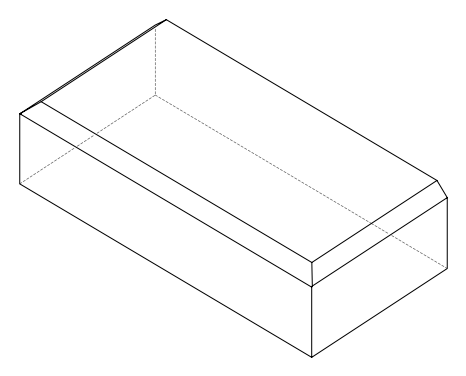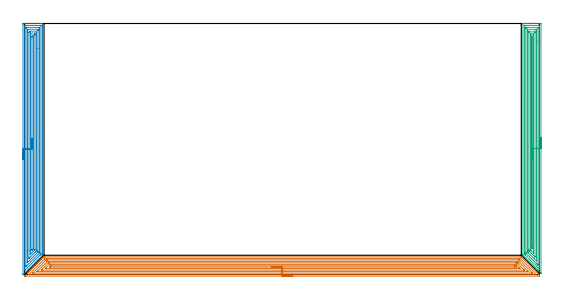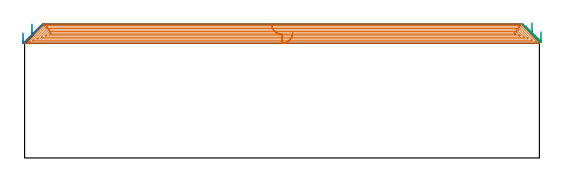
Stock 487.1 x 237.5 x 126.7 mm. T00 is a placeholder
(PLAN: 3 operations, 0 tool changes, 52.6 min)
(1 AREA_MILL | FG_CHAMFER_SURFACE | UGT0205_001 | 26.59 min | 80601 mm3)
(2 AREA_MILL_1 | FG_CHAMFER_SURFACE_1 | UGT0205_001 | 13.09 min | 38204 mm3)
(3 AREA_MILL_2 | FG_CHAMFER_SURFACE_2 | UGT0205_001 | 12.94 min | 32931 mm3)
(TOOL UGT0205_001 | Chamfer Mill 20 x 3 x 45 deg. | D20 FL50 Z2)
(OP 1 AREA_MILL)
G17 G21 G94 G90
T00 M6
G54
G17 G0 G90 X253.65 Y-1.5 S1061 M3
G43 Z136.7 H0
Z118.5
G94 G1 X253.612 Z117.628 F250.
X253.498 Z116.764
X253.309 Z115.912
X253.047 Z115.08
X252.713 Z114.274
X252.31 Z113.5
X251.842 Z112.764
X251.31 Z112.072
X250.721 Z111.429
X250.078 Z110.84
X249.386 Z110.308
X248.65 Z109.84
X247.876 Z109.437
X247.07 Z109.103
X246.238 Z108.841
X245.387 Z108.652
X244.522 Z108.538
X243.65 Z108.5
X0.309
X0.236 Y-1.495 Z108.504
X0.219 Y-1.492 Z108.505
X0.236 Y-1.463 Z108.535
X2.817 Y1.118 Z111.117
X17.825 Y16.125 Z126.124
X18.379 Y16.68 Z126.678
X18.386 Y16.685 Z126.682
X18.413 Y16.704 Z126.692
X18.715 Y16.7 Z126.7
X469.475
X469.995 Y16.697 Z126.689
X470.163 Y16.537 Z126.537
X486.914 Y-0.213 Z109.786
X487.064 Y-0.367 Z109.631
X487.094 Y-0.405 Z109.592
X487.097 Y-0.438 Z109.559
X487.1 Y-0.492 Z109.506
Y-1.491 Z108.505
X486.961 Y-1.5 Z108.5
X243.65
Y-0.086 Z109.914
X4.41 Y-0.085 Z109.915
X4.316 Y-0.084 Z109.916
X4.128 Y-0.08 Z109.92
X4.087 Y-0.079 Z109.921
X4.092 Y-0.07 Z109.93
X4.12 Y-0.035 Z109.965
X4.159 Y0.008 Z110.008
X18.719 Y14.57 Z124.57
X19.032 Y14.88 Z124.88
X19.349 Y15.192 Z125.192
X19.437 Y15.276 Z125.276
X19.524 Y15.281 Z125.281
X19.614 Y15.283 Z125.283
X20.414 Y15.286 Z125.286
X20.508
X468.581 Y15.285 Z125.285
X468.675 Y15.284 Z125.284
X468.863 Y15.279 Z125.279
X468.964 Y15.274 Z125.274
X468.994 Y15.248 Z125.248
X469.055 Y15.192 Z125.192
X469.475 Y14.775 Z124.775
X484.241 Y0.008 Z110.008
X484.305 Y-0.058 Z109.942
X484.321 Y-0.077 Z109.923
Y-0.079 Z109.921
X484.287 Y-0.081 Z109.919
X484.162 Y-0.084 Z109.916
X483.973 Y-0.086 Z109.914
X483.879
X243.65
Y1.328 Z111.328
X7.987 Y1.329 Z111.329
X7.959 Y1.33 Z111.33
X7.942 Y1.332 Z111.332
X7.941 Y1.333 Z111.333
X7.944 Y1.34 Z111.34
X7.957 Y1.357 Z111.357
X7.967 Y1.368 Z111.368
X20.341 Y13.74 Z123.74
X20.411 Y13.806 Z123.806
X20.459 Y13.848 Z123.848
X20.483 Y13.865 Z123.865
X20.508 Y13.866 Z123.866
X20.937 Y13.87 Z123.87
X21.402 Y13.871 Z123.871
X21.83 Y13.872 Z123.872
X467.686 Y13.871 Z123.871
X467.842 Y13.869 Z123.869
X467.898 Y13.867 Z123.867
X467.925 Y13.864 Z123.864
X467.947 Y13.845 Z123.845
X468.038 Y13.758 Z123.758
X468.395 Y13.405 Z123.405
X468.581 Y13.22 Z123.22
X480.207 Y1.592 Z111.592
X480.379 Y1.413 Z111.413
X480.453 Y1.335 Z111.335
X480.419 Y1.333 Z111.333
X480.207 Y1.331 Z111.331
X479.779 Y1.329 Z111.329
X479.313 Y1.328 Z111.328
X243.65
Y2.743 Z112.743
X12.075 Y2.744 Z112.744
X11.911 Y2.746 Z112.746
X11.83 Y2.749 Z112.749
X11.811 Y2.751 Z112.751
X11.818 Y2.76 Z112.76
X12.098 Y3.048 Z113.048
X12.246 Y3.197 Z113.197
X12.459 Y3.41 Z113.41
X21.035 Y11.986 Z121.986
X21.402 Y12.351 Z122.351
X21.487 Y12.428 Z122.428
X21.515 Y12.45 Z122.45
X21.563 Y12.453 Z122.453
X21.667 Y12.455 Z122.455
X21.877 Y12.457 Z122.457
X22.297
X465.953
X466.792 Y12.451 Z122.451
X466.854 Y12.45 Z122.45
X467.686 Y11.664 Z121.664
X475.736 Y3.616 Z113.616
X475.769 Y3.581 Z113.581
X476.568 Y2.75 Z112.75
X475.736 Y2.743 Z112.743
X475.68
X243.65
Y4.157 Z114.157
X16.931
X16.353 Y4.158 Z114.158
X16.036 Y4.16 Z114.16
X15.736 Y4.164 Z114.164
X15.979 Y4.474 Z114.474
X16.005 Y4.505 Z114.505
X16.036 Y4.538 Z114.538
X22.297 Y10.798 Z120.798
X22.466 Y10.961 Z120.961
X22.528 Y11.018 Z121.018
X22.554 Y11.036 Z121.036
X22.586 Y11.038 Z121.038
X22.875 Y11.042 Z121.042
X23.191 Y11.043 Z121.043
X23.768
X465.003
X465.582 Y11.042 Z121.042
X465.739 Y11.039 Z121.039
X465.816 Y11.036 Z121.036
X465.854 Y11.025 Z121.025
X465.898 Y10.989 Z120.989
X466.169 Y10.726 Z120.726
X466.792 Y10.109 Z120.109
X472.427 Y4.474 Z114.474
X472.693 Y4.203 Z114.203
X472.725 Y4.167 Z114.167
X472.726 Y4.163 Z114.163
X472.721 Y4.161 Z114.161
X472.666 Y4.158 Z114.158
X472.582 Y4.157 Z114.157
X472.476
X243.65
Y5.571 Z115.571
X20.303 Y5.572 Z115.572
X19.783 Y5.576 Z115.576
X19.614 Y5.578 Z115.578
X19.597 Y5.638 Z115.638
X19.614 Y5.661 Z115.661
X19.912 Y5.963 Z115.963
X20.208 Y6.26 Z116.26
X23.191 Y9.243 Z119.243
X23.49 Y9.534 Z119.534
X23.577 Y9.617 Z119.617
X23.741 Y9.622 Z119.622
X24.086 Y9.627 Z119.627
X24.29 Y9.628 Z119.628
X464.109
X464.315 Y9.627 Z119.627
X464.658 Y9.622 Z119.622
X464.828 Y9.613 Z119.613
X465.003 Y9.445 Z119.445
X465.512 Y8.94 Z118.94
X465.898 Y8.555 Z118.555
X467.686 Y6.766 Z116.766
X468.192 Y6.26 Z116.26
X468.581 Y5.868 Z115.868
X468.821 Y5.619 Z115.619
X468.85 Y5.578 Z115.578
X468.77 Y5.576 Z115.576
X468.581 Y5.573 Z115.573
X468.376 Y5.571 Z115.571
X467.686
X243.65
Y6.985 Z116.985
X24.086 Y6.986 Z116.986
X23.917 Y6.987 Z116.987
X23.581 Y6.992 Z116.992
X23.408 Y7. Z117.
X23.466 Y7.062 Z117.062
X23.552 Y7.153 Z117.153
X24.444 Y8.047 Z118.047
X24.552 Y8.153 Z118.153
X24.594 Y8.19 Z118.19
X24.612 Y8.203 Z118.203
X24.644 Y8.208 Z118.208
X24.813 Y8.213 Z118.213
X24.98 Y8.214 Z118.214
X463.215
X463.383 Y8.213 Z118.213
X463.719 Y8.208 Z118.208
X463.79 Y8.202 Z118.202
X463.813 Y8.183 Z118.183
X463.862 Y8.138 Z118.138
X463.956 Y8.047 Z118.047
X464.109 Y7.894 Z117.894
X464.849 Y7.153 Z117.153
X465.003 Y6.997 Z116.997
X465.004 Y6.988 Z116.988
X465.003
X464.277 Y6.985 Z116.985
X464.109
X243.65
X242.778 Z117.023
X241.914 Z117.137
X241.062 Z117.326
X240.23 Z117.588
X239.424 Z117.922
X238.65 Z118.325
X237.914 Z118.794
X237.222 Z119.325
X236.579 Z119.914
X235.99 Z120.557
X235.459 Z121.25
X234.99 Z121.985
X234.587 Z122.759
X234.253 Z123.565
X233.991 Z124.397
X233.802 Z125.249
X233.688 Z126.114
X233.65 Z126.985
G0 Z136.7
M5
M2
(OP 2 AREA_MILL_1)
G17 G21 G94 G90
T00 M6
G54
G17 G0 G90 X-1.5 Y108.702 S1061 M3
G43 Z136.7 H0
Z118.3
G94 G1 Y108.74 Z117.428 F250.
Y108.854 Z116.564
Y109.042 Z115.712
Y109.305 Z114.88
Y109.639 Z114.074
Y110.041 Z113.3
Y110.51 Z112.564
Y111.041 Z111.872
Y111.631 Z111.229
Y112.274 Z110.64
Y112.966 Z110.108
Y113.702 Z109.64
Y114.476 Z109.237
Y115.282 Z108.903
Y116.114 Z108.641
Y116.965 Z108.452
Y117.83 Z108.338
Y118.702 Z108.3
X-1.499 Y236.901 Z108.301
X-1.496 Y237.316 Z108.302
X-1.492 Y237.49 Z108.305
X-1.087 Y237.5 Z108.71
X12.972 Z122.767
X13.549 Z123.347
X13.851 Z123.648
X15.608 Z125.403
X16.212 Z126.011
X16.487 Z126.286
X16.617 Z126.416
X16.894 Y237.49 Z126.693
X16.9 Y237.347 Z126.7
Y18.361
X16.897 Y18.206 Z126.689
X16.639 Y17.938 Z126.437
X3.681 Y4.981 Z113.48
X-1.16 Y0.139 Z108.637
X-1.321 Y0. Z108.476
X-1.421 Y-0.073 Z108.375
X-1.423 Y-0.074 Z108.372
X-1.5 Y0.078 Z108.3
Y118.702
X-0.086 Z109.714
X-0.085 Y234.992 Z109.715
X-0.084 Y235.117 Z109.716
X-0.077 Y235.49 Z109.723
X0.295 Y235.498 Z110.095
X0.67 Y235.499 Z110.47
X1.172 Y235.5 Z110.972
X15.409 Y235.499 Z125.209
X15.436 Y235.498 Z125.236
X15.464 Y235.493 Z125.264
X15.479 Y235.488 Z125.279
X15.48 Y235.468 Z125.28
X15.485 Y235.242 Z125.285
Y20.145
X15.481 Y19.382 Z125.281
X15.479 Y19.253 Z125.279
X15.108 Y18.869 Z124.908
X14.73 Y18.48 Z124.53
X14.671 Y18.421 Z124.471
X0.202 Y3.952 Z110.002
X0.062 Y3.815 Z109.862
X-0.073 Y3.687 Z109.727
X-0.079 Y3.684 Z109.721
X-0.081 Y3.712 Z109.719
X-0.084 Y3.796 Z109.716
X-0.086 Y3.964 Z109.714
Y4.089
Y118.702
X1.328 Z111.128
X1.329 Y232.665 Z111.129
X1.332 Y233.333 Z111.132
X1.334 Y233.444 Z111.134
X1.336 Y233.49 Z111.136
X1.389 Y233.496 Z111.189
X1.549 Y233.498 Z111.349
X2.263 Y233.5 Z112.063
X13.687 Z123.487
X13.851 Y233.497 Z123.651
X14.015 Y233.493 Z123.815
X14.058 Y233.49 Z123.858
X14.065 Y233.465 Z123.865
X14.068 Y233.407 Z123.868
X14.07 Y233.333 Z123.87
X14.071 Y233.109 Z123.871
X14.072 Y232.441 Z123.872
X14.071 Y20.813 Z123.871
X14.069 Y20.479 Z123.869
X14.066 Y20.313 Z123.866
X14.064 Y20.276 Z123.864
X14.031 Y20.238 Z123.831
X13.945 Y20.145 Z123.745
X1.504 Y7.703 Z111.304
X1.455 Y7.657 Z111.255
X1.4 Y7.611 Z111.2
X1.335 Y7.57 Z111.135
X1.332 Y7.657 Z111.132
X1.33 Y7.737 Z111.13
X1.329 Y7.88 Z111.129
X1.328 Y8.549 Z111.128
Y118.702
X2.743 Z112.543
Y230.657
X2.745 Y231.227 Z112.545
X2.748 Y231.42 Z112.548
X2.749 Y231.481 Z112.549
X2.788 Y231.49 Z112.588
X2.891 Y231.493 Z112.691
X3.306 Y231.5 Z113.106
X12.142 Z121.942
X12.512 Y231.496 Z122.312
X12.604 Y231.493 Z122.404
X12.645 Y231.49 Z122.445
X12.65 Y231.463 Z122.45
X12.652 Y231.378 Z122.452
X12.656 Y230.977 Z122.456
X12.657 Y213.917 Z122.457
Y22.249
X12.656 Y21.929 Z122.456
X12.652 Y21.361 Z122.452
X12.65 Y21.321 Z122.45
X12.636 Y21.296 Z122.436
X12.582 Y21.239 Z122.382
X12.388 Y21.037 Z122.188
X2.853 Y11.502 Z112.653
X2.797 Y11.448 Z112.597
X2.755 Y11.411 Z112.555
X2.75 Z112.55
X2.748 Y11.416 Z112.548
X2.745 Y11.453 Z112.545
X2.743 Y11.581 Z112.543
Y11.797
Y118.702
X4.157 Z113.957
X4.158 Y228.873 Z113.958
Y228.9
X4.185 Y229.49 Z113.985
X4.449 Y229.497 Z114.249
X5.064 Y229.5 Z114.864
X5.325 Z115.125
X10.598 Y229.499 Z120.398
X11.215 Y229.49 Z121.015
X11.242 Y228.873 Z121.042
Y228.845
Y22.821
Y22.794
X11.215 Y22.325 Z121.015
X11.022 Y22.125 Z120.822
X10.83 Y21.929 Z120.63
X4.586 Y15.685 Z114.386
X4.382 Y15.485 Z114.182
X4.185 Y15.295 Z113.985
X4.159 Y15.685 Z113.959
X4.158 Y15.713 Z113.958
X4.157 Y22.96 Z113.957
Y118.702
X5.571 Z115.371
Y226.574
X5.572 Y227.089 Z115.372
X5.575 Y227.462 Z115.375
X5.577 Y227.484 Z115.377
X5.59 Y227.49 Z115.39
X5.639 Y227.495 Z115.439
X5.74 Y227.499 Z115.54
X9.7 Z119.5
X9.772 Y227.496 Z119.572
X9.813 Y227.49 Z119.613
X9.822 Y227.484 Z119.622
X9.824 Y227.465 Z119.624
X9.828 Y227.089 Z119.628
X9.829 Y226.712 Z119.629
Y226.197
Y23.713
X9.827 Y23.524 Z119.627
X9.825 Y23.431 Z119.625
X9.822 Y23.388 Z119.622
X9.803 Y23.362 Z119.603
X9.457 Y23.006 Z119.257
X9.366 Y22.914 Z119.166
X5.705 Y19.253 Z115.505
X5.655 Y19.204 Z115.455
X5.607 Y19.162 Z115.407
X5.58 Y19.14 Z115.38
X5.576 Y19.163 Z115.376
X5.573 Y19.211 Z115.373
X5.572 Y19.253 Z115.372
X5.571 Y19.357 Z115.371
Y118.702
X6.985 Z116.785
Y224.413
X6.987 Y225.137 Z116.787
X6.989 Y225.305 Z116.789
X6.992 Y225.477 Z116.792
X7.316 Y225.491 Z117.116
X7.509 Y225.498 Z117.309
X7.7 Y225.499 Z117.5
X8.39 Y225.497 Z118.19
X8.4 Y225.49 Z118.2
X8.408 Y225.479 Z118.208
X8.41 Y225.305 Z118.21
X8.414 Y224.58 Z118.214
X8.415 Y224.413 Z118.215
Y25.497
X8.413 Y24.773 Z118.213
X8.411 Y24.605 Z118.211
X8.408 Y24.429 Z118.208
X8.298 Y24.307 Z118.098
X8.147 Y24.151 Z117.947
X7.716 Y23.713 Z117.516
X7.265 Y23.263 Z117.065
X7.178 Y23.177 Z116.978
X7.075 Y23.08 Z116.875
X6.992 Y23.003 Z116.792
X6.99 Y23.136 Z116.79
X6.986 Y23.546 Z116.786
X6.985 Y118.702 Z116.785
Y119.573 Z116.823
Y120.438 Z116.937
Y121.29 Z117.126
Y122.122 Z117.388
Y122.928 Z117.722
Y123.702 Z118.125
Y124.438 Z118.594
Y125.13 Z119.125
Y125.773 Z119.714
Y126.362 Z120.357
Y126.893 Z121.05
Y127.362 Z121.785
Y127.765 Z122.559
Y128.099 Z123.365
Y128.361 Z124.197
Y128.55 Z125.049
Y128.664 Z125.914
Y128.702 Z126.785
G0 Z136.7
M5
M2
(OP 3 AREA_MILL_2)
G17 G21 G94 G90
T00 M6
G54
G17 G0 G90 X488.6 Y129.3 S1061 M3
G43 Z136.7 H0
Z119.6
G94 G1 Y129.262 Z118.728 F250.
Y129.148 Z117.864
Y128.959 Z117.012
Y128.697 Z116.18
Y128.363 Z115.374
Y127.96 Z114.6
Y127.492 Z113.864
Y126.96 Z113.172
Y126.371 Z112.529
Y125.728 Z111.94
Y125.036 Z111.409
Y124.3 Z110.94
Y123.526 Z110.537
Y122.72 Z110.203
Y121.888 Z109.941
Y121.037 Z109.752
Y120.172 Z109.638
Y119.3 Z109.6
X488.599 Y1.281 Z109.601
X488.598 Y1.228 Z109.602
X488.591 Y1.112 Z109.605
X488.492 Y1.208 Z109.706
X488.418 Y1.281 Z109.78
X471.508 Y18.194 Z126.692
X471.506 Y18.2 Z126.694
X471.5 Y18.716 Z126.7
Y237.319
X471.503 Y237.491 Z126.688
X471.544 Y237.5 Z126.648
X471.948 Z126.252
X472.22 Z125.979
X472.941 Z125.254
X474.19 Z124.007
X475.607 Z122.589
X488.048 Z110.15
X488.314 Y237.498 Z109.884
X488.592 Y237.49 Z109.606
X488.599 Y237.211 Z109.599
X488.6 Y119.3 Z109.6
X487.186 Z111.014
Y6.199
X487.185 Y5.305 Z111.015
X487.184 Y5.28 Z111.016
X487.159 Y5.003 Z111.041
X486.848 Y5.305 Z111.352
X486.27 Y5.879 Z111.93
X485.951 Y6.199 Z112.249
X473.829 Y18.32 Z124.371
X473.436 Y18.716 Z124.764
X472.941 Y19.221 Z125.259
X472.916 Y19.61 Z125.284
X472.915 Y19.636 Z125.285
Y235.084
X472.916 Y235.109 Z125.284
X472.941 Y235.49 Z125.259
X473.417 Y235.498 Z124.783
X473.829 Y235.5 Z124.371
X474.304 Z123.896
X486.27 Z111.93
X486.747 Y235.498 Z111.453
X487.159 Y235.49 Z111.041
X487.184 Y235.084 Z111.016
X487.185 Y235.057 Z111.015
X487.186 Y119.3 Z111.014
X485.772 Z112.429
X485.771 Y9.775
X485.77 Y9.384 Z112.43
X485.766 Y8.881 Z112.434
X485.765 Y8.853 Z112.435
X485.726 Y8.881 Z112.474
X485.382 Y9.22 Z112.818
X484.824 Y9.775 Z113.376
X484.493 Y10.106 Z113.707
X474.989 Y19.61 Z123.211
X474.718 Y19.883 Z123.482
X474.411 Y20.198 Z123.789
X474.336 Y20.275 Z123.864
X474.333 Y20.374 Z123.867
X474.331 Y20.504 Z123.869
X474.329 Y20.896 Z123.871
Y232.401
X474.33 Y232.792 Z123.87
X474.333 Y233.295 Z123.867
X474.335 Y233.482 Z123.865
X474.52 Y233.494 Z123.68
X474.718 Y233.497 Z123.482
X475.404 Y233.5 Z122.796
X475.607 Z122.593
X485.382 Y233.499 Z112.818
X485.585 Y233.497 Z112.615
X485.72 Y233.493 Z112.48
X485.764 Y233.49 Z112.436
X485.766 Y233.472 Z112.434
X485.769 Y233.426 Z112.431
X485.771 Y233.295 Z112.429
X485.772 Y221.798 Z112.428
Y119.3 Z112.429
X484.357 Z113.843
Y13.351
X484.352 Y12.719 Z113.848
X484.351 Y12.712 Z113.849
X484.346 Y12.714 Z113.854
X484.303 Y12.751 Z113.897
X484.216 Y12.834 Z113.984
X481.909 Y15.14 Z116.291
X476.495 Y20.553 Z121.705
X476.075 Y20.977 Z122.125
X475.865 Y21.191 Z122.335
X475.763 Y21.298 Z122.437
X475.75 Y21.398 Z122.45
X475.744 Y22.155 Z122.456
X475.743 Y22.292 Z122.457
Y230.613
X475.747 Y231.366 Z122.453
X475.75 Y231.476 Z122.45
X475.756 Y231.491 Z122.444
X475.78 Y231.494 Z122.42
X475.834 Y231.497 Z122.366
X476.055 Y231.499 Z122.145
X483.605 Y231.5 Z114.595
X484.048 Y231.494 Z114.152
X484.265 Y231.49 Z113.935
X484.35 Y231.475 Z113.85
X484.357 Y230.613 Z113.843
Y119.3
X482.943 Z115.257
Y16.928
X482.941 Y16.701 Z115.259
X482.939 Y16.623 Z115.261
X482.937 Y16.579 Z115.263
X482.864 Y16.647 Z115.336
X482.716 Y16.786 Z115.484
X482.571 Y16.928 Z115.629
X478.1 Y21.398 Z120.1
X477.384 Y22.118 Z120.816
X477.215 Y22.292 Z120.985
X477.164 Y22.354 Z121.036
X477.162 Y22.407 Z121.038
X477.159 Y22.519 Z121.041
X477.157 Y23.186 Z121.043
Y23.415
Y229.053
X477.159 Y229.282 Z121.041
X477.162 Y229.434 Z121.038
X477.164 Y229.483 Z121.036
X477.176 Y229.49 Z121.024
X477.217 Y229.493 Z120.983
X477.384 Y229.498 Z120.816
X477.602 Y229.5 Z120.598
X482.716 Y229.499 Z115.484
X482.936 Y229.498 Z115.264
X482.941 Y229.493 Z115.26
X482.942 Y229.492 Z115.258
X482.943 Y228.825 Z115.257
Y228.596
Y119.3
X481.529 Z116.671
X481.528 Y20.805 Z116.672
X481.526 Y20.504 Z116.674
X481.524 Y20.45 Z116.676
X481.522 Y20.438 Z116.678
X481.515 Y20.443 Z116.685
X481.446 Y20.504 Z116.754
X479.655 Y22.292 Z118.545
X479.161 Y22.786 Z119.039
X478.763 Y23.186 Z119.437
X478.63 Y23.326 Z119.57
X478.584 Y23.376 Z119.616
X478.578 Y23.411 Z119.622
X478.576 Y23.483 Z119.624
X478.572 Y23.779 Z119.628
X478.571 Y34.118 Z119.629
Y226.736
X478.573 Y227.037 Z119.627
X478.576 Y227.334 Z119.624
X478.578 Y227.473 Z119.622
X478.71 Y227.491 Z119.49
X479.161 Y227.496 Z119.039
X479.59 Y227.5 Z118.61
X481.368 Y227.498 Z116.832
X481.507 Y227.492 Z116.693
X481.52 Y227.49 Z116.68
X481.522 Y227.478 Z116.678
X481.526 Y227.432 Z116.674
X481.528 Y227.338 Z116.672
X481.529 Y119.3 Z116.671
X480.115 Z118.085
Y24.844
X480.107 Y24.301 Z118.093
X480.094 Y24.312 Z118.106
X480.05 Y24.359 Z118.15
X479.992 Y24.974 Z118.208
X479.989 Y25.036 Z118.211
X479.985 Y25.869 Z118.215
Y25.934
X479.986 Y225.249 Z118.214
Y225.313
X479.989 Y225.379 Z118.211
X479.994 Y225.49 Z118.206
X480.05 Y225.494 Z118.15
X480.085 Y225.493 Z118.115
X480.102 Y225.491 Z118.098
X480.108 Y225.443 Z118.092
X480.113 Y225.314 Z118.087
X480.114 Y225.249 Z118.086
X480.115 Y119.3 Z118.085
Y118.428 Z118.123
Y117.564 Z118.237
Y116.712 Z118.426
Y115.88 Z118.688
Y115.074 Z119.022
Y114.3 Z119.425
Y113.564 Z119.894
Y112.872 Z120.425
Y112.229 Z121.014
Y111.64 Z121.657
Y111.109 Z122.35
Y110.64 Z123.085
Y110.237 Z123.859
Y109.903 Z124.665
Y109.641 Z125.497
Y109.452 Z126.349
Y109.338 Z127.214
Y109.3 Z128.085
G0 Z136.7
M5
M2
